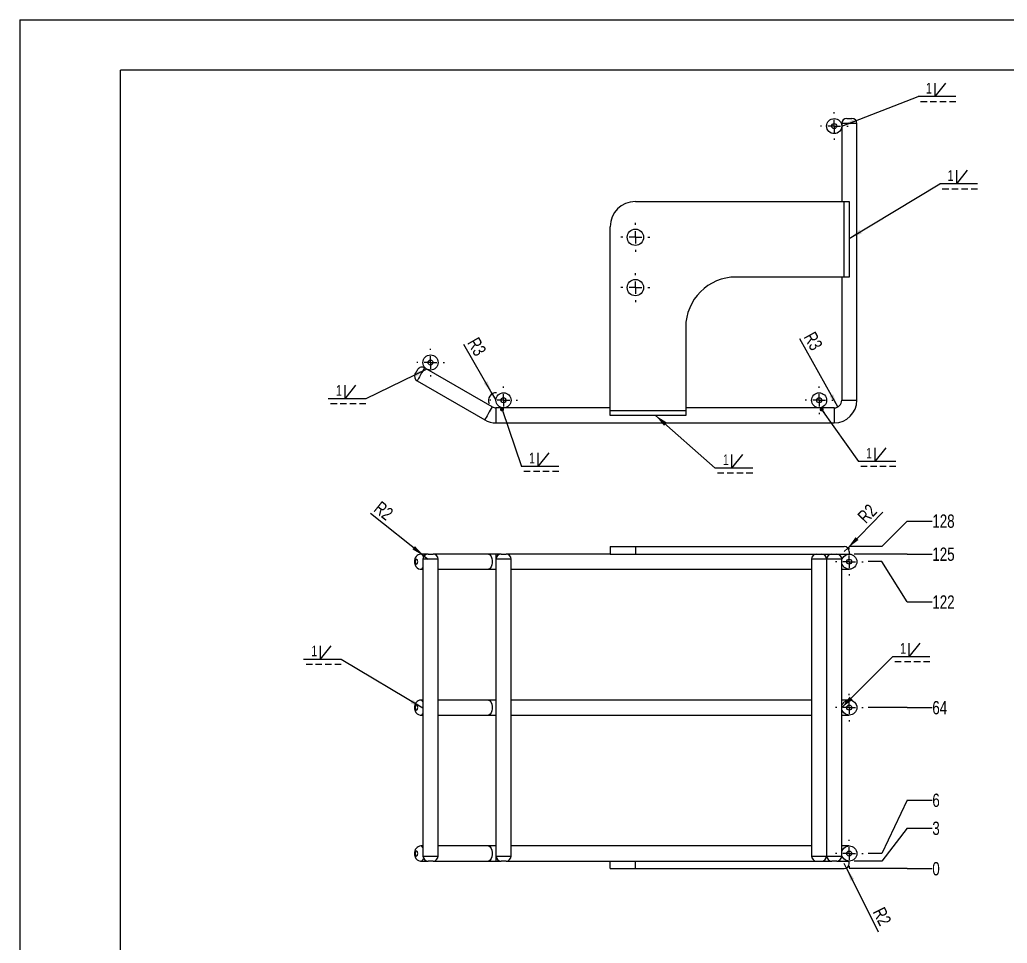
# Model space of a CAD drawing. Extents: x 0 to 992, y 0 to 594.
# Drawn here: x 0 to 392.4, y 226.9 to 594 of the extents above; entities that cross this region are included whole.
import ezdxf

# ---------------------------------------------------------------- set-up
doc = ezdxf.new("R2010")
doc.units = 0
doc.header["$LTSCALE"] = 2
doc.linetypes.add('HIDDEN', pattern=[1.905, 1.27, -0.635])
doc.layers.get('0').update_dxf_attribs({"linetype": 'CONTINUOUS'})
doc.layers.add('FORMATO', color=7, linetype='CONTINUOUS')
doc.styles.add('SLDTEXTSTYLE1', font='TXT', dxfattribs={"width": 0.75})
doc.dimstyles.new('SLDDIMSTYLE0', dxfattribs={"dimtxt": 5.291667, "dimasz": 5.291667, "dimexe": 0, "dimexo": 0.0625, "dimgap": 1.322917, "dimtad": 0, "dimtih": 1, "dimtoh": 1, "dimdec": 0, "dimrnd": 1e-09, "dimdsep": 46, "dimtxsty": 'SLDTEXTSTYLE1', "dimblk1": 'NONE', "dimblk2": 'NONE', "dimsah": 1, "dimcen": 0.09, "dimadec": 0, "dimazin": 0, "dimtfac": 1, "dimtdec": 0, "dimtofl": 0, "dimtmove": 0, "dimatfit": 3, "dimldrblk": 'NONE', "dimfxl": 1, "dimtolj": 1, "dimtzin": 12, "dimarcsym": 0})
doc.dimstyles.new('SLDDIMSTYLE1', dxfattribs={"dimtxt": 5.291667, "dimasz": 5.291667, "dimexe": 0, "dimexo": 0.0625, "dimgap": 1.322917, "dimtad": 0, "dimtih": 1, "dimtoh": 1, "dimdec": 1, "dimrnd": 1e-09, "dimzin": 12, "dimdsep": 46, "dimtxsty": 'SLDTEXTSTYLE1', "dimblk1": 'NONE', "dimblk2": 'NONE', "dimsah": 1, "dimcen": 0.09, "dimadec": 0, "dimazin": 0, "dimtfac": 1, "dimtdec": 1, "dimtofl": 0, "dimtmove": 0, "dimatfit": 3, "dimldrblk": 'NONE', "dimfxl": 1, "dimtolj": 1, "dimtzin": 12, "dimarcsym": 0})
doc.dimstyles.new('SLDDIMSTYLE2', dxfattribs={"dimtxt": 5.291667, "dimasz": 5.291667, "dimexe": 0, "dimexo": 0.0625, "dimgap": 1.322917, "dimtad": 1, "dimdec": 1, "dimrnd": 1e-09, "dimzin": 12, "dimdsep": 46, "dimtxsty": 'SLDTEXTSTYLE1', "dimsah": 1, "dimcen": 0, "dimadec": 0, "dimazin": 0, "dimtfac": 1, "dimtdec": 1, "dimtofl": 0, "dimtmove": 0, "dimatfit": 3, "dimfxl": 1, "dimtolj": 1, "dimtzin": 12, "dimarcsym": 0})
doc.dimstyles.new('SLDDIMSTYLE3', dxfattribs={"dimtxt": 0.18, "dimasz": 5.291667, "dimexe": 0, "dimexo": 0.0625, "dimgap": 0, "dimtad": 0, "dimtih": 1, "dimtoh": 1, "dimdec": 0, "dimrnd": 1e-09, "dimzin": 0, "dimdsep": 46, "dimtxsty": 'Standard', "dimsah": 1, "dimcen": 0.09, "dimadec": 0, "dimazin": 0, "dimtfac": 5.291667, "dimtdec": 0, "dimtofl": 0, "dimtmove": 0, "dimatfit": 3, "dimfxl": 1, "dimtolj": 1, "dimtzin": 0, "dimarcsym": 0})
doc.dimstyles.new('SLDDIMSTYLE5', dxfattribs={"dimtxt": 5.291667, "dimasz": 5.291667, "dimexe": 0, "dimexo": 0.0625, "dimgap": 1.322917, "dimtad": 1, "dimdec": 1, "dimrnd": 1e-09, "dimzin": 12, "dimdsep": 46, "dimtxsty": 'SLDTEXTSTYLE1', "dimsah": 1, "dimcen": 0, "dimadec": 0, "dimazin": 0, "dimtfac": 1, "dimtdec": 1, "dimtofl": 0, "dimtmove": 1, "dimatfit": 3, "dimfxl": 1, "dimtolj": 1, "dimtzin": 12, "dimarcsym": 0})
doc.dimstyles.new('SLDDIMSTYLE8', dxfattribs={"dimtxt": 0.18, "dimasz": 1.628205, "dimexe": 0, "dimexo": 0.0625, "dimgap": 0, "dimtad": 0, "dimtih": 1, "dimtoh": 1, "dimdec": 0, "dimrnd": 1e-09, "dimzin": 0, "dimdsep": 46, "dimtxsty": 'Standard', "dimblk1": 'DOT', "dimblk2": 'DOT', "dimsah": 1, "dimcen": 0.09, "dimadec": 0, "dimazin": 0, "dimtfac": 1.628205, "dimtdec": 0, "dimtofl": 0, "dimtmove": 0, "dimatfit": 3, "dimldrblk": 'DOT', "dimfxl": 1, "dimtolj": 1, "dimtzin": 0, "dimarcsym": 0})

# ---------------------------------------------------------------- blocks, each defined once
blk = doc.blocks.new('_D')
at = {"layer": 'FORMATO', "transparency": 16777216}
for p, q in [((342.64, 256.61), (329.64, 256.61)), ((352.64, 256.61), (342.64, 256.61)), ((352.64, 256.61), (362.64, 256.61))]:
    blk.add_line(p, q, dxfattribs=at)
at = {"layer": 'FORMATO', "transparency": 16777216, "insert": (362.64, 259.22), "char_height": 5.29, "attachment_point": 1, "style": 'SLDTEXTSTYLE1'}
blk.add_mtext('0', dxfattribs=at)
blk = doc.blocks.new('_NONE')
blk = doc.blocks.new('_D_1')
at = {"layer": 'FORMATO', "color": 7, "transparency": 16777216}
for p, q in [((352.64, 272.68), (342.64, 259.61)), ((352.64, 272.68), (362.64, 272.68)), ((342.64, 259.61), (331.64, 259.61))]:
    blk.add_line(p, q, dxfattribs=at)
at = {"layer": 'FORMATO', "color": 7, "transparency": 16777216, "insert": (362.64, 275.29), "char_height": 5.29, "attachment_point": 1, "style": 'SLDTEXTSTYLE1'}
blk.add_mtext('3', dxfattribs=at)
blk = doc.blocks.new('_D_2')
at = {"layer": 'FORMATO', "color": 7, "transparency": 16777216}
for p, q in [((352.64, 283.79), (342.64, 262.61)), ((352.64, 283.79), (362.64, 283.79)), ((342.64, 262.61), (337.14, 262.61))]:
    blk.add_line(p, q, dxfattribs=at)
at = {"layer": 'FORMATO', "color": 7, "transparency": 16777216, "insert": (362.64, 286.41), "char_height": 5.29, "attachment_point": 1, "style": 'SLDTEXTSTYLE1'}
blk.add_mtext('6', dxfattribs=at)
blk = doc.blocks.new('_D_3')
at = {"layer": 'FORMATO', "color": 7, "transparency": 16777216}
for p, q in [((342.64, 320.61), (337.14, 320.61)), ((352.64, 320.61), (342.64, 320.61)), ((352.64, 320.61), (362.64, 320.61))]:
    blk.add_line(p, q, dxfattribs=at)
at = {"layer": 'FORMATO', "color": 7, "transparency": 16777216, "insert": (362.64, 323.22), "char_height": 5.292, "attachment_point": 1, "style": 'SLDTEXTSTYLE1'}
blk.add_mtext('64', dxfattribs=at)
blk = doc.blocks.new('_D_4')
at = {"layer": 'FORMATO', "color": 7, "transparency": 16777216}
for p, q in [((342.64, 378.61), (337.14, 378.61)), ((352.64, 362.61), (342.64, 378.61)), ((352.64, 362.61), (362.64, 362.61))]:
    blk.add_line(p, q, dxfattribs=at)
at = {"layer": 'FORMATO', "color": 7, "transparency": 16777216, "insert": (362.64, 365.22), "char_height": 5.292, "attachment_point": 1, "style": 'SLDTEXTSTYLE1'}
blk.add_mtext('122', dxfattribs=at)
blk = doc.blocks.new('_D_5')
at = {"layer": 'FORMATO', "color": 7, "transparency": 16777216}
for p, q in [((342.64, 381.61), (331.64, 381.61)), ((352.64, 381.61), (342.64, 381.61)), ((352.64, 381.61), (362.64, 381.61))]:
    blk.add_line(p, q, dxfattribs=at)
at = {"layer": 'FORMATO', "color": 7, "transparency": 16777216, "insert": (362.64, 384.22), "char_height": 5.292, "attachment_point": 1, "style": 'SLDTEXTSTYLE1'}
blk.add_mtext('125', dxfattribs=at)
blk = doc.blocks.new('_D_6')
at = {"layer": 'FORMATO', "color": 7, "transparency": 16777216}
for p, q in [((352.64, 394.75), (342.64, 384.61)), ((352.64, 394.75), (362.64, 394.75)), ((342.64, 384.61), (329.64, 384.61))]:
    blk.add_line(p, q, dxfattribs=at)
at = {"layer": 'FORMATO', "color": 7, "transparency": 16777216, "insert": (362.64, 397.36), "char_height": 5.292, "attachment_point": 1, "style": 'SLDTEXTSTYLE1'}
blk.add_mtext('128', dxfattribs=at)
blk = doc.blocks.new('_D_7')
at = {"layer": 'FORMATO', "color": 7, "transparency": 16777216}
for q in [(139.4, 397.73), (162.24, 379.61)]:
    blk.add_line((160.67, 380.85), q, dxfattribs=at)
blk.add_solid([(160.67, 380.85), (157.03, 384.78), (156.02, 383.5)], dxfattribs=at)
at = {"layer": 'FORMATO', "color": 7, "transparency": 16777216, "insert": (143.6, 403.03), "char_height": 5.292, "attachment_point": 1, "rotation": 321.5767, "style": 'SLDTEXTSTYLE1'}
blk.add_mtext('R2', dxfattribs=at)
blk = doc.blocks.new('_D_8')
at = {"layer": 'FORMATO', "color": 7, "transparency": 16777216}
for q in [(327.64, 258.61), (341.15, 231.46)]:
    blk.add_line((328.53, 256.82), q, dxfattribs=at)
blk.add_solid([(328.53, 256.82), (330.16, 251.72), (331.62, 252.44)], dxfattribs=at)
at = {"layer": 'FORMATO', "color": 7, "transparency": 16777216, "insert": (343.56, 241.81), "char_height": 5.292, "attachment_point": 1, "rotation": 296.4603, "style": 'SLDTEXTSTYLE1'}
blk.add_mtext('R2', dxfattribs=at)
blk = doc.blocks.new('_D_9')
at = {"layer": 'FORMATO', "color": 7, "transparency": 16777216}
for q in [(343, 398.29), (327.64, 382.61)]:
    blk.add_line((329.04, 384.04), q, dxfattribs=at)
blk.add_solid([(329.04, 384.04), (333.33, 387.25), (332.16, 388.39)], dxfattribs=at)
at = {"layer": 'FORMATO', "color": 7, "transparency": 16777216, "insert": (332.47, 397.13), "char_height": 5.292, "attachment_point": 1, "rotation": 45.5901, "style": 'SLDTEXTSTYLE1'}
blk.add_mtext('R2', dxfattribs=at)
blk = doc.blocks.new('SW_CENTERMARKSYMBOL_0')
at = {"layer": 'FORMATO', "color": 0}
for p, q in [((0, 5), (0, 5.5)), ((-5, 0), (-5.5, 0)), ((0, 0), (-2.5, 0)), ((0, 0), (0, 2.5)), ((0, 0), (0, -2.5)), ((0, 0), (2.5, 0)), ((5, 0), (5.5, 0)), ((0, -5), (0, -5.5))]:
    blk.add_line(p, q, dxfattribs=at)
blk = doc.blocks.new('SW_CENTERMARKSYMBOL_1')
at = {"layer": 'FORMATO', "color": 0}
for p, q in [((0, 5), (0, 5.5)), ((-5, 0), (-5.5, 0)), ((0, 0), (-2.5, 0)), ((0, 0), (0, 2.5)), ((0, 0), (0, -2.5)), ((0, 0), (2.5, 0)), ((5, 0), (5.5, 0)), ((0, -5), (0, -5.5))]:
    blk.add_line(p, q, dxfattribs=at)
blk = doc.blocks.new('SW_CENTERMARKSYMBOL_2')
at = {"layer": 'FORMATO', "color": 0}
for p, q in [((0, 5), (0, 5.5)), ((-5, 0), (-5.5, 0)), ((0, 0), (-2.5, 0)), ((0, 0), (0, 2.5)), ((0, 0), (0, -2.5)), ((0, 0), (2.5, 0)), ((5, 0), (5.5, 0)), ((0, -5), (0, -5.5))]:
    blk.add_line(p, q, dxfattribs=at)
blk = doc.blocks.new('SW_SYMBOL_WELD_BUSB')
at = {"layer": 'FORMATO', "color": 0}
for q in [(400, 2000), (2000, 2000)]:
    blk.add_line((400, 0), q, dxfattribs=at)
blk = doc.blocks.new('SW_WELDSYMBOL_0')
at = {"layer": 'FORMATO', "color": 0}
blk.add_line((0, 0), (-14.93, 0), dxfattribs=at)
at = {"layer": 'FORMATO', "color": 0, "linetype": 'HIDDEN'}
blk.add_line((0, -2), (-14.93, -2), dxfattribs=at)
at = {"layer": 'FORMATO', "color": 0, "xscale": 0.0027037109375, "yscale": 0.0027037109375, "zscale": 0.0027037109375}
blk.add_blockref('SW_SYMBOL_WELD_BUSB', (-9.32, 0.02), dxfattribs=at)
at = {"layer": 'FORMATO', "color": 0, "insert": (-11.86, 5.46), "char_height": 4.23, "attachment_point": 1, "style": 'SLDTEXTSTYLE1'}
blk.add_mtext('1', dxfattribs=at)
blk = doc.blocks.new('SW_WELDSYMBOL_1')
at = {"layer": 'FORMATO', "color": 0}
blk.add_line((14.93, 0), (0, 0), dxfattribs=at)
at = {"layer": 'FORMATO', "color": 0, "linetype": 'HIDDEN'}
blk.add_line((14.93, -2), (0, -2), dxfattribs=at)
at = {"layer": 'FORMATO', "color": 0, "xscale": 0.0027037109375, "yscale": 0.0027037109375, "zscale": 0.0027037109375}
blk.add_blockref('SW_SYMBOL_WELD_BUSB', (5.61, 0.02), dxfattribs=at)
at = {"layer": 'FORMATO', "color": 0, "insert": (3.07, 5.46), "char_height": 4.23, "attachment_point": 1, "style": 'SLDTEXTSTYLE1'}
blk.add_mtext('1', dxfattribs=at)
blk = doc.blocks.new('_D_35')
at = {"layer": 'FORMATO', "color": 7, "transparency": 16777216}
blk.add_line((325.09, 440.11), (310.04, 467.23), dxfattribs=at)
blk.add_solid([(325.09, 440.11), (323.24, 445.14), (321.81, 444.35)], dxfattribs=at)
at = {"layer": 'FORMATO', "color": 7, "transparency": 16777216, "insert": (316.01, 470.53), "char_height": 5.292, "attachment_point": 1, "rotation": 298.9191, "style": 'SLDTEXTSTYLE1'}
blk.add_mtext('R3', dxfattribs=at)
blk = doc.blocks.new('_D_36')
at = {"layer": 'FORMATO', "color": 7, "transparency": 16777216}
for q in [(176.43, 464.95), (189.25, 442.74)]:
    blk.add_line((187.75, 445.34), q, dxfattribs=at)
blk.add_arc((189.25, 442.74), 3, 86.3099, 206.3099, dxfattribs=at)
blk.add_solid([(187.75, 445.34), (185.81, 450.33), (184.4, 449.51)], dxfattribs=at)
at = {"layer": 'FORMATO', "color": 7, "transparency": 16777216, "insert": (182.27, 468.32), "char_height": 5.292, "attachment_point": 1, "rotation": 300, "style": 'SLDTEXTSTYLE1'}
blk.add_mtext('R3', dxfattribs=at)
blk = doc.blocks.new('SW_CENTERMARKSYMBOL_9')
at = {"layer": 'FORMATO', "color": 0}
for p, q in [((0, 5), (0, 5.75)), ((-5, 0), (-5.75, 0)), ((0, 0), (-2.5, 0)), ((0, 0), (0, 2.5)), ((0, 0), (0, -2.5)), ((0, 0), (2.5, 0)), ((5, 0), (5.75, 0)), ((0, -5), (0, -5.75))]:
    blk.add_line(p, q, dxfattribs=at)
blk = doc.blocks.new('SW_CENTERMARKSYMBOL_10')
at = {"layer": 'FORMATO', "color": 0}
for p, q in [((0, 5), (0, 5.75)), ((-5, 0), (-5.75, 0)), ((0, 0), (-2.5, 0)), ((0, 0), (0, 2.5)), ((0, 0), (0, -2.5)), ((0, 0), (2.5, 0)), ((5, 0), (5.75, 0)), ((0, -5), (0, -5.75))]:
    blk.add_line(p, q, dxfattribs=at)
blk = doc.blocks.new('SW_CENTERMARKSYMBOL_11')
at = {"layer": 'FORMATO', "color": 0}
for p, q in [((0, 5), (0, 5.5)), ((-5, 0), (-5.5, 0)), ((0, 0), (-2.5, 0)), ((0, 0), (0, 2.5)), ((0, 0), (0, -2.5)), ((0, 0), (2.5, 0)), ((5, 0), (5.5, 0)), ((0, -5), (0, -5.5))]:
    blk.add_line(p, q, dxfattribs=at)
blk = doc.blocks.new('SW_CENTERMARKSYMBOL_12')
at = {"layer": 'FORMATO', "color": 0}
for p, q in [((0, 5), (0, 5.5)), ((-5, 0), (-5.5, 0)), ((0, 0), (-2.5, 0)), ((0, 0), (0, 2.5)), ((0, 0), (0, -2.5)), ((0, 0), (2.5, 0)), ((5, 0), (5.5, 0)), ((0, -5), (0, -5.5))]:
    blk.add_line(p, q, dxfattribs=at)
blk = doc.blocks.new('SW_CENTERMARKSYMBOL_13')
at = {"layer": 'FORMATO', "color": 0}
for p, q in [((0, 5), (0, 5.5)), ((-5, 0), (-5.5, 0)), ((0, 0), (-2.5, 0)), ((0, 0), (0, 2.5)), ((0, 0), (0, -2.5)), ((0, 0), (2.5, 0)), ((5, 0), (5.5, 0)), ((0, -5), (0, -5.5))]:
    blk.add_line(p, q, dxfattribs=at)
blk = doc.blocks.new('SW_CENTERMARKSYMBOL_14')
at = {"layer": 'FORMATO', "color": 0}
for p, q in [((0, 5), (0, 5.5)), ((-5, 0), (-5.5, 0)), ((0, 0), (-2.5, 0)), ((0, 0), (0, 2.5)), ((0, 0), (0, -2.5)), ((0, 0), (2.5, 0)), ((5, 0), (5.5, 0)), ((0, -5), (0, -5.5))]:
    blk.add_line(p, q, dxfattribs=at)
blk = doc.blocks.new('SW_WELDSYMBOL_8')
at = {"layer": 'FORMATO', "color": 0}
blk.add_line((14.93, 0), (0, 0), dxfattribs=at)
at = {"layer": 'FORMATO', "color": 0, "linetype": 'HIDDEN'}
blk.add_line((14.93, -2), (0, -2), dxfattribs=at)
at = {"layer": 'FORMATO', "color": 0, "xscale": 0.0027037109375, "yscale": 0.0027037109375, "zscale": 0.0027037109375}
blk.add_blockref('SW_SYMBOL_WELD_BUSB', (5.61, 0.02), dxfattribs=at)
at = {"layer": 'FORMATO', "color": 0, "insert": (3.07, 5.46), "char_height": 4.23, "attachment_point": 1, "style": 'SLDTEXTSTYLE1'}
blk.add_mtext('1', dxfattribs=at)
blk = doc.blocks.new('SW_WELDSYMBOL_9')
at = {"layer": 'FORMATO', "color": 0}
blk.add_line((14.93, 0), (0, 0), dxfattribs=at)
at = {"layer": 'FORMATO', "color": 0, "linetype": 'HIDDEN'}
blk.add_line((14.93, -2), (0, -2), dxfattribs=at)
at = {"layer": 'FORMATO', "color": 0, "xscale": 0.0027037109375, "yscale": 0.0027037109375, "zscale": 0.0027037109375}
blk.add_blockref('SW_SYMBOL_WELD_BUSB', (5.61, 0.02), dxfattribs=at)
at = {"layer": 'FORMATO', "color": 0, "insert": (3.07, 5.46), "char_height": 4.23, "attachment_point": 1, "style": 'SLDTEXTSTYLE1'}
blk.add_mtext('1', dxfattribs=at)
blk = doc.blocks.new('SW_WELDSYMBOL_10')
at = {"layer": 'FORMATO', "color": 0}
blk.add_line((14.93, 0), (0, 0), dxfattribs=at)
at = {"layer": 'FORMATO', "color": 0, "linetype": 'HIDDEN'}
blk.add_line((14.93, -2), (0, -2), dxfattribs=at)
at = {"layer": 'FORMATO', "color": 0, "xscale": 0.0027037109375, "yscale": 0.0027037109375, "zscale": 0.0027037109375}
blk.add_blockref('SW_SYMBOL_WELD_BUSB', (5.61, 0.02), dxfattribs=at)
at = {"layer": 'FORMATO', "color": 0, "insert": (3.07, 5.46), "char_height": 4.23, "attachment_point": 1, "style": 'SLDTEXTSTYLE1'}
blk.add_mtext('1', dxfattribs=at)
blk = doc.blocks.new('SW_WELDSYMBOL_11')
at = {"layer": 'FORMATO', "color": 0}
blk.add_line((14.93, 0), (0, 0), dxfattribs=at)
at = {"layer": 'FORMATO', "color": 0, "linetype": 'HIDDEN'}
blk.add_line((14.93, -2), (0, -2), dxfattribs=at)
at = {"layer": 'FORMATO', "color": 0, "xscale": 0.0027037109375, "yscale": 0.0027037109375, "zscale": 0.0027037109375}
blk.add_blockref('SW_SYMBOL_WELD_BUSB', (5.61, 0.02), dxfattribs=at)
at = {"layer": 'FORMATO', "color": 0, "insert": (3.07, 5.46), "char_height": 4.23, "attachment_point": 1, "style": 'SLDTEXTSTYLE1'}
blk.add_mtext('1', dxfattribs=at)
blk = doc.blocks.new('_DOT')
at = {"color": 0, "linetype": 'ByBlock'}
blk.add_line((-0.5, 0), (-1, 0), dxfattribs=at)
at = {"color": 0, "linetype": 'ByBlock', "const_width": 0.5}
blk.add_lwpolyline([(-0.25, 0, 1), (0.25, 0, 1)], format="xyb", close=True, dxfattribs=at)
blk = doc.blocks.new('SW_WELDSYMBOL_12')
at = {"layer": 'FORMATO', "color": 0}
blk.add_line((14.93, 0), (0, 0), dxfattribs=at)
at = {"layer": 'FORMATO', "color": 0, "linetype": 'HIDDEN'}
blk.add_line((14.93, -2), (0, -2), dxfattribs=at)
at = {"layer": 'FORMATO', "color": 0, "xscale": 0.0027037109375, "yscale": 0.0027037109375, "zscale": 0.0027037109375}
blk.add_blockref('SW_SYMBOL_WELD_BUSB', (5.61, 0.02), dxfattribs=at)
at = {"layer": 'FORMATO', "color": 0, "insert": (3.07, 5.46), "char_height": 4.23, "attachment_point": 1, "style": 'SLDTEXTSTYLE1'}
blk.add_mtext('1', dxfattribs=at)
blk = doc.blocks.new('SW_WELDSYMBOL_13')
at = {"layer": 'FORMATO', "color": 0}
blk.add_line((0, 0), (-14.93, 0), dxfattribs=at)
at = {"layer": 'FORMATO', "color": 0, "linetype": 'HIDDEN'}
blk.add_line((0, -2), (-14.93, -2), dxfattribs=at)
at = {"layer": 'FORMATO', "color": 0, "xscale": 0.0027037109375, "yscale": 0.0027037109375, "zscale": 0.0027037109375}
blk.add_blockref('SW_SYMBOL_WELD_BUSB', (-9.32, 0.02), dxfattribs=at)
at = {"layer": 'FORMATO', "color": 0, "insert": (-11.86, 5.46), "char_height": 4.23, "attachment_point": 1, "style": 'SLDTEXTSTYLE1'}
blk.add_mtext('1', dxfattribs=at)

msp = doc.modelspace()

# ---------------------------------------------------------------- linework, layer by layer
at = {"color": 7, "linetype": 'Continuous'}
for p, q in [((0, 594), (840, 594)), ((0, 594), (0, -0.002698)), ((820, 574), (40, 574)), ((40, 20), (40, 574)), ((328.642302, 554.73941), (330.642302, 554.73941)), ((326.642302, 552.73941), (326.642302, 551.73941)), ((326.642302, 551.73941), (326.642302, 521.73941)), ((332.642302, 442.739406), (332.642302, 552.73941)), ((244.642301, 521.73941), (327.642302, 521.73941)), ((327.642302, 491.739409), (327.642302, 521.73941)), ((327.642302, 521.73941), (329.642302, 521.73941)), ((329.642302, 521.73941), (329.642302, 491.739409)), ((234.642303, 438.739413), (234.642303, 511.739408)), ((327.642302, 491.739409), (284.6423, 491.739409)), ((326.642302, 491.739409), (326.642302, 442.739406)), ((329.642302, 491.739409), (327.642302, 491.739409)), ((264.642305, 471.739413), (264.642305, 438.739413)), ((161.740384, 455.157997), (160.874358, 455.65799)), ((187.750003, 440.141337), (161.740384, 455.157997)), ((157.874352, 450.461844), (184.749997, 434.945183)), ((192.24999, 439.739408), (189.249999, 439.739408)), ((234.642303, 439.739408), (192.24999, 439.739408)), ((317.642302, 439.739408), (264.642305, 439.739408)), ((323.642302, 439.739408), (317.642302, 439.739408)), ((234.642303, 438.739413), (264.642305, 438.739413)), ((234.642303, 436.739409), (234.642303, 438.739413)), ((264.642305, 436.739409), (234.642303, 436.739409)), ((264.642305, 438.739413), (264.642305, 436.739409)), ((189.249999, 433.73941), (323.642302, 433.73941)), ((234.642303, 384.60664), (234.642303, 381.606638)), ((234.642303, 384.60664), (244.642301, 384.60664)), ((244.642301, 384.60664), (244.642301, 381.606638)), ((244.642301, 384.60664), (327.642302, 384.60664)), ((162.240377, 381.606638), (159.374348, 381.606638)), ((162.240377, 381.606638), (163.240379, 381.606638)), ((163.240379, 381.606638), (164.240381, 381.606638)), ((186.249993, 381.606638), (164.240381, 381.606638)), ((189.249999, 381.606638), (186.249993, 381.606638)), ((191.250003, 381.606638), (189.249999, 381.606638)), ((191.250003, 381.606638), (192.24999, 381.606638)), ((192.24999, 381.606638), (193.249992, 381.606638)), ((234.642303, 381.606638), (193.249992, 381.606638)), ((234.642303, 381.606638), (244.642301, 381.606638)), ((244.642301, 381.606638), (322.642302, 381.606638)), ((322.642302, 381.606638), (323.642302, 381.606638)), ((323.642302, 381.606638), (324.642302, 381.606638)), ((324.642302, 381.606638), (329.642302, 381.606638)), ((329.642302, 382.606636), (329.642302, 381.606638)), ((160.240373, 379.606637), (160.240373, 261.606637)), ((166.240386, 261.606637), (166.240386, 379.606637)), ((189.249999, 379.606637), (189.249999, 261.606637)), ((195.249996, 261.606637), (195.249996, 379.606637)), ((314.642302, 379.606637), (314.642302, 261.606637)), ((320.642303, 379.606637), (320.642303, 261.606637)), ((326.642302, 261.606637), (326.642302, 379.606637)), ((159.374348, 375.606637), (160.240373, 375.606637)), ((166.240386, 375.606637), (186.249993, 375.606637)), ((186.249993, 375.606637), (189.249999, 375.606637)), ((195.249996, 375.606637), (314.642302, 375.606637)), ((326.642302, 375.606637), (329.642302, 375.606637)), ((160.240373, 323.606637), (159.374348, 323.606637)), ((186.249993, 323.606637), (166.240386, 323.606637)), ((189.249999, 323.606637), (186.249993, 323.606637)), ((314.642302, 323.606637), (195.249996, 323.606637)), ((329.642302, 323.606637), (326.642302, 323.606637)), ((159.374348, 317.606637), (160.240373, 317.606637)), ((166.240386, 317.606637), (186.249993, 317.606637)), ((186.249993, 317.606637), (189.249999, 317.606637)), ((195.249996, 317.606637), (314.642302, 317.606637)), ((326.642302, 317.606637), (329.642302, 317.606637)), ((160.240373, 265.606637), (159.374348, 265.606637)), ((186.249993, 265.606637), (166.240386, 265.606637)), ((189.249999, 265.606637), (186.249993, 265.606637)), ((314.642302, 265.606637), (195.249996, 265.606637)), ((329.642302, 265.606637), (326.642302, 265.606637)), ((159.374348, 259.606636), (162.240377, 259.606636)), ((163.240379, 259.606636), (162.240377, 259.606636)), ((164.240381, 259.606636), (163.240379, 259.606636)), ((164.240381, 259.606636), (186.249993, 259.606636)), ((186.249993, 259.606636), (189.249999, 259.606636)), ((189.249999, 259.606636), (191.250003, 259.606636)), ((192.24999, 259.606636), (191.250003, 259.606636)), ((193.249992, 259.606636), (192.24999, 259.606636)), ((193.249992, 259.606636), (234.642303, 259.606636)), ((234.642303, 256.606634), (234.642303, 259.606636)), ((234.642303, 259.606636), (244.642301, 259.606636)), ((244.642301, 256.606634), (244.642301, 259.606636)), ((244.642301, 259.606636), (322.642302, 259.606636)), ((323.642302, 259.606636), (322.642302, 259.606636)), ((324.642302, 259.606636), (323.642302, 259.606636)), ((324.642302, 259.606636), (329.642302, 259.606636)), ((329.642302, 258.606638), (329.642302, 259.606636)), ((234.642303, 256.606634), (244.642301, 256.606634)), ((244.642301, 256.606634), (327.642302, 256.606634))]:
    msp.add_line(p, q, dxfattribs=at)
at = {"color": 8, "linetype": 'Continuous'}
for p, q in [((332.642302, 552.73941), (326.642302, 552.73941)), ((189.249999, 439.739408), (189.249999, 433.73941)), ((323.642302, 439.739408), (323.642302, 433.73941)), ((326.642302, 442.739406), (332.642302, 442.739406)), ((189.249999, 381.606638), (189.249999, 379.606637)), ((163.240379, 379.606637), (160.240373, 379.606637)), ((166.240386, 379.606637), (163.240379, 379.606637)), ((192.24999, 379.606637), (189.249999, 379.606637)), ((195.249996, 379.606637), (192.24999, 379.606637)), ((317.642302, 379.606637), (314.642302, 379.606637)), ((320.642303, 379.606637), (317.642302, 379.606637)), ((323.642302, 379.606637), (320.642303, 379.606637)), ((326.642302, 379.606637), (323.642302, 379.606637)), ((160.240373, 261.606637), (163.240379, 261.606637)), ((163.240379, 261.606637), (166.240386, 261.606637)), ((189.249999, 261.606637), (189.249999, 259.606636)), ((189.249999, 261.606637), (192.24999, 261.606637)), ((192.24999, 261.606637), (195.249996, 261.606637)), ((314.642302, 261.606637), (317.642302, 261.606637)), ((317.642302, 261.606637), (320.642303, 261.606637)), ((320.642303, 261.606637), (323.642302, 261.606637)), ((323.642302, 261.606637), (326.642302, 261.606637))]:
    msp.add_line(p, q, dxfattribs=at)
at = {"color": 8, "linetype": 'Continuous', "flags": 128}
for points in [[(160.874358, 455.65799), (160.857594, 455.628978), (160.725809, 455.400707), (160.473934, 454.964446), (160.124353, 454.358959), (159.708134, 453.638041), (159.262261, 452.865766), (158.826343, 452.110732), (158.439121, 451.440045), (158.134988, 450.913289), (157.94099, 450.577268), (157.874352, 450.461844)], [(187.750003, 440.141337), (187.733239, 440.112317), (187.601453, 439.884046), (187.349579, 439.447785), (186.999998, 438.842298), (186.583779, 438.12138), (186.137906, 437.349105), (185.701988, 436.594071), (185.314766, 435.923384), (185.010633, 435.396628), (184.816635, 435.060607), (184.749997, 434.945183)], [(186.249993, 381.606638), (186.583779, 381.53142), (186.999998, 381.204712), (187.349579, 380.647156), (187.601453, 379.908289), (187.733239, 379.053763), (187.733239, 378.159511), (187.601453, 377.304985), (187.349579, 376.566119), (186.999998, 376.008562), (186.583779, 375.681854), (186.249993, 375.606637)], [(186.249993, 323.606637), (186.583779, 323.531421), (186.999998, 323.204713), (187.349579, 322.647155), (187.601453, 321.908288), (187.733239, 321.053764), (187.733239, 320.15951), (187.601453, 319.304986), (187.349579, 318.566119), (186.999998, 318.008561), (186.583779, 317.681853), (186.249993, 317.606637)], [(186.249993, 265.606637), (186.583779, 265.53142), (186.999998, 265.204712), (187.349579, 264.647155), (187.601453, 263.908289), (187.733239, 263.053763), (187.733239, 262.159511), (187.601453, 261.304985), (187.349579, 260.566118), (186.999998, 260.008562), (186.583779, 259.681854), (186.249993, 259.606636)]]:
    msp.add_lwpolyline(points, dxfattribs=at)
at = {"color": 7, "linetype": 'Continuous', "flags": 128}
for points in [[(157.142303, 453.19389), (157.18036, 453.259812), (157.288751, 453.447545), (157.450965, 453.728506), (157.642296, 454.059915), (157.833642, 454.391332), (157.995856, 454.672293), (158.104247, 454.860018), (158.142305, 454.925941), (158.142305, 454.925941)], [(156.87435, 378.606635), (156.903869, 378.122947), (157.108865, 377.28545), (157.442129, 376.650485), (157.884932, 376.161195), (158.442355, 375.807866), (159.086532, 375.625114), (159.373767, 375.636059)], [(157.142303, 378.606635), (157.18036, 378.223955), (157.288751, 377.899531), (157.450965, 377.682756), (157.642296, 377.606637), (157.833642, 377.682756), (157.995856, 377.899531), (158.104247, 378.223955), (158.142305, 378.606635), (158.104247, 378.98932), (157.995856, 379.313744), (157.833642, 379.530515), (157.642296, 379.606637), (157.450965, 379.530515), (157.288751, 379.313744), (157.18036, 378.98932), (157.142303, 378.606635)], [(156.87435, 320.606637), (156.903869, 320.122948), (157.108865, 319.285451), (157.442129, 318.650484), (157.884932, 318.161196), (158.442355, 317.807865), (159.086532, 317.625116), (159.373767, 317.636061)], [(157.142303, 320.606637), (157.18036, 320.223954), (157.288751, 319.89953), (157.450965, 319.682757), (157.642296, 319.606637), (157.833642, 319.682757), (157.995856, 319.89953), (158.104247, 320.223954), (158.142305, 320.606637), (158.104247, 320.98932), (157.995856, 321.313744), (157.833642, 321.530517), (157.642296, 321.606637), (157.450965, 321.530517), (157.288751, 321.313744), (157.18036, 320.98932), (157.142303, 320.606637)], [(157.142303, 262.606639), (157.18036, 262.223955), (157.288751, 261.89953), (157.450965, 261.682759), (157.642296, 261.606637), (157.833642, 261.682759), (157.995856, 261.89953), (158.104247, 262.223955), (158.142305, 262.606639), (158.104247, 262.989319), (157.995856, 263.313744), (157.833642, 263.530518), (157.642296, 263.606637), (157.450965, 263.530518), (157.288751, 263.313744), (157.18036, 262.989319), (157.142303, 262.606639)], [(156.87435, 262.606639), (156.903869, 262.122947), (157.108865, 261.28545), (157.442129, 260.650485), (157.884932, 260.161198), (158.442355, 259.807865), (159.086532, 259.625118), (159.373767, 259.636059)]]:
    msp.add_lwpolyline(points, dxfattribs=at)
at = {"color": 7, "linetype": 'Continuous'}
for centre, radius in [((323.642302, 551.73941), 3), ((323.642302, 551.73941), 1), ((244.642302, 507.52609), 3.25), ((244.642302, 487.52609), 3.25), ((163.240378, 457.75607), 3), ((163.240378, 457.75607), 1), ((192.249997, 442.73941), 3), ((192.249997, 442.73941), 1), ((317.642302, 442.73941), 3), ((317.642302, 442.73941), 1), ((329.642302, 378.606637), 3), ((329.642302, 378.606637), 1), ((329.642302, 320.606637), 3), ((329.642302, 320.606637), 1), ((329.642302, 262.606637), 3), ((329.642302, 262.606637), 1)]:
    msp.add_circle(centre, radius, dxfattribs=at)
for centre, radius, start, end in [((328.642302, 552.73941), 2, 90, 180), ((330.642302, 552.73941), 2, 0, 90), ((244.642302, 511.73941), 10, 90, 180), ((284.642302, 471.73941), 20, 90, 180), ((159.874353, 453.925943), 2, 60, 150), ((158.874353, 452.193892), 2, 150, 240), ((189.249997, 442.73941), 3, 240, 270), ((323.642302, 442.73941), 3, 270, 0), ((323.642302, 442.73941), 9, 270, 0), ((189.249997, 442.73941), 9, 240, 270), ((327.642302, 382.606637), 2, 0, 90), ((159.564555, 378.900008), 2.706154, 93.93811413, 186.22363543), ((162.240378, 379.606637), 2, 90, 180), ((164.240378, 379.606637), 2, 0, 90), ((191.249997, 379.606637), 2, 90, 180), ((193.249997, 379.606637), 2, 0, 90), ((316.642302, 379.606637), 2, 90, 180), ((318.642302, 379.606637), 2, 0, 90), ((322.642302, 379.606637), 2, 90, 180), ((324.642302, 379.606637), 2, 0, 90), ((159.564552, 320.90001), 2.706152, 93.93807162, 186.22363846), ((159.564554, 262.900008), 2.706153, 93.93810908, 186.22357028), ((162.240378, 261.606637), 2, 180, 270), ((164.240378, 261.606637), 2, 270, 0), ((191.249997, 261.606637), 2, 180, 270), ((193.249997, 261.606637), 2, 270, 0), ((316.642302, 261.606637), 2, 180, 270), ((318.642302, 261.606637), 2, 270, 0), ((322.642302, 261.606637), 2, 180, 270), ((324.642302, 261.606637), 2, 270, 0), ((327.642302, 258.606637), 2, 270, 0)]:
    msp.add_arc(centre, radius, start, end, dxfattribs=at)
at = {"color": 8, "linetype": 'Continuous'}
for centre, radius, start, end in [((159.05409, 380.121481), 1.5196, 17.99502378, 77.7772697), ((159.247891, 376.761845), 1.162187, 276.28214813, 328.64705187), ((159.247639, 322.451202), 1.162521, 31.35615389, 83.67024069), ((159.247896, 318.761841), 1.162182, 276.28195292, 328.64702758), ((159.247632, 264.451195), 1.162531, 31.35618203, 83.66990515), ((159.054533, 261.091533), 1.519098, 282.18098933, 342.00913815)]:
    msp.add_arc(centre, radius, start, end, dxfattribs=at)

# ---------------------------------------------------------------- block references
at = {"layer": 'FORMATO', "color": 7}
for name, p in [('SW_WELDSYMBOL_10', (357.030986, 563.430583)), ('SW_CENTERMARKSYMBOL_14', (323.642302, 551.73941)), ('SW_WELDSYMBOL_9', (365.636847, 528.722576)), ('SW_CENTERMARKSYMBOL_10', (244.642302, 507.52609)), ('SW_CENTERMARKSYMBOL_9', (244.642302, 487.52609)), ('SW_CENTERMARKSYMBOL_13', (163.240378, 457.75607)), ('SW_WELDSYMBOL_13', (137.511633, 443.326424)), ('SW_CENTERMARKSYMBOL_12', (192.249997, 442.73941)), ('SW_CENTERMARKSYMBOL_11', (317.642302, 442.73941)), ('SW_WELDSYMBOL_11', (333.240386, 418.384666)), ('SW_WELDSYMBOL_12', (199.32233, 416.466069)), ('SW_WELDSYMBOL_8', (276.335371, 415.779293)), ('SW_CENTERMARKSYMBOL_1', (329.642302, 378.606637)), ('SW_WELDSYMBOL_1', (346.758526, 340.813542)), ('SW_WELDSYMBOL_0', (127.723933, 339.78387)), ('SW_CENTERMARKSYMBOL_2', (329.642302, 320.606637)), ('SW_CENTERMARKSYMBOL_0', (329.642302, 262.606637))]:
    msp.add_blockref(name, p, dxfattribs=at)

# ---------------------------------------------------------------- dimensions: what is measured, and where the dimension line sits
for center, mpoint, dimstyle, picture, middle in [((189.249997, 442.73941), (187.749997, 445.337486), 'SLDDIMSTYLE2', '_D_36', (178.278388, 461.74285)), ((323.642302, 442.73941), (325.093027, 440.113501), 'SLDDIMSTYLE5', '_D_35', (311.9021, 463.990023)), ((162.240378, 379.606637), (160.673497, 380.84957), 'SLDDIMSTYLE2', '_D_7', (142.33975, 395.392896)), ((327.642302, 382.606637), (329.041877, 384.03534), 'SLDDIMSTYLE2', '_D_9', (340.460431, 395.691542)), ((327.642302, 258.606637), (328.533456, 256.81615), 'SLDDIMSTYLE2', '_D_8', (339.473522, 234.835673))]:
    dim = msp.add_radius_dim(center=center, mpoint=mpoint, dimstyle=dimstyle, dxfattribs=at)
    dim.commit()
    dim.dimension.update_dxf_attribs({"geometry": picture, "text_midpoint": middle, "dimtype": 164})
for feature_location, offset, picture, middle in [((327.642302, 384.606637), (35, 10.140674), '_D_6', (368.507233, 394.747311)), ((329.642302, 381.606637), (33, 0), '_D_5', (368.507233, 381.606637)), ((335.142302, 378.606637), (27.5, -15.99973), '_D_4', (368.507233, 362.606907)), ((335.142302, 320.606637), (27.5, 0), '_D_3', (366.552256, 320.606637)), ((335.142302, 262.606637), (27.5, 21.182741), '_D_2', (364.597279, 283.789378)), ((329.642302, 259.606637), (33, 13.070202), '_D_1', (364.597279, 272.676839))]:
    dim = msp.add_ordinate_dim(feature_location=feature_location, offset=offset, dtype=0, origin=(327.642302, 256.606637), dimstyle='SLDDIMSTYLE1', dxfattribs=at)
    dim.commit()
    dim.dimension.update_dxf_attribs({"geometry": picture, "text_midpoint": middle})
at = {"layer": 'FORMATO'}
dim = msp.add_ordinate_dim(feature_location=(327.6423021622, 256.6066370514), offset=(35, 0), dtype=0, origin=(327.6423021622, 256.6066370514), dimstyle='SLDDIMSTYLE0', dxfattribs=at)
dim.commit()
dim.dimension.update_dxf_attribs({"geometry": '_D', "text_midpoint": (364.5972790971, 256.6066370514)})

# ---------------------------------------------------------------- leaders
at = {"layer": 'FORMATO', "color": 7}
for points, dimstyle in [([(326.642302, 551.73941), (357.030986, 563.430583)], 'SLDDIMSTYLE3'), ([(329.642302, 507.082748), (365.636847, 528.722576)], 'SLDDIMSTYLE3'), ([(161.740378, 455.157994), (137.511633, 443.326424)], 'SLDDIMSTYLE3'), ([(191.647943, 439.105511), (199.32233, 416.466069)], 'SLDDIMSTYLE8'), ([(318.65905, 439.105511), (333.240386, 418.384666)], 'SLDDIMSTYLE8'), ([(252.66681, 436.73941), (276.335371, 415.779293)], 'SLDDIMSTYLE3'), ([(160.240378, 320.347897), (127.723933, 339.78387)], 'SLDDIMSTYLE3'), ([(326.642302, 320.606637), (346.758526, 340.813542)], 'SLDDIMSTYLE3')]:
    msp.add_leader(points, dimstyle=dimstyle, dxfattribs=at)

doc.saveas('drawing.dxf')
